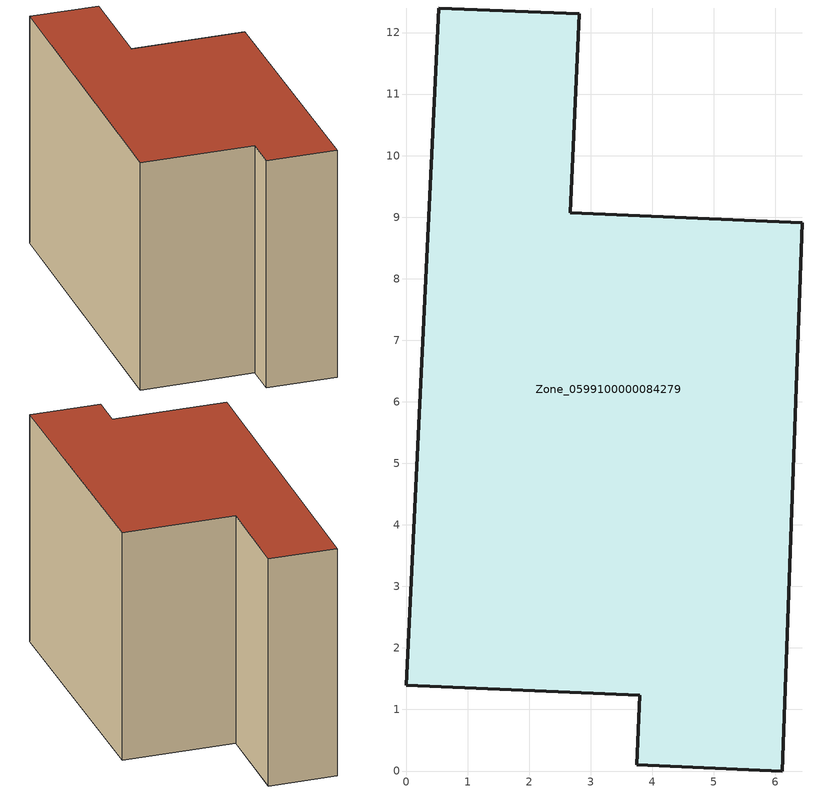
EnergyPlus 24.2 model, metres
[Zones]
Zone_0599100000084279
 floor ground (C_G): 6.44,8.91 6.11,0 3.75,0.1 3.8,1.23 0,1.4 0.53,12.4 2.81,12.3 2.67,9.07 z1.05
 wall outside (C_F): 6.11,0 6.44,8.91 2.67,9.07 2.81,12.3 0.53,12.4 0,1.4 3.8,1.23 3.75,0.1 6.11,0 z1.05:9.03
 roof outside (C_R): 2.67,9.07 2.81,12.3 0.53,12.4 0,1.4 3.8,1.23 3.75,0.1 6.11,0 6.44,8.91 z9.03
[BUILDING]
Pand.0599100000084279: North Axis=0; Terrain=City; Loads Convergence Tolerance Value=0.04; Temperature Convergence Tolerance Value=0.4; Solar Distribution=FullExterior; Maximum Number of Warmup Days=25; Minimum Number of Warmup Days=1
[Site:Location]
Rotterdam.The.Hague.AP_ZH_NLD Design_Conditions: Latitude=51.96; Longitude=4.45; Time Zone=1; Elevation=-4.5
[SITE:GROUNDTEMPERATURE:BUILDINGSURFACE]
18, 18, 18, 18, 18, 18, 18, 18, 18, 18, 18, 18
[MATERIAL] Thermal Absorptance=0.9; Solar Absorptance=0.7; Visible Absorptance=0.7
Name | Roughness | Thickness | Conductivity | Density | Specific Heat
G.TI.1975-1991 | MediumSmooth | 0.15 | 0.288461 | 540 | 1210
F.TI.1975-1991 | Rough | 0.3 | 0.230769 | 1920 | 840
R.TI.1975-1991 | MediumRough | 0.2 | 0.153846 | 1500 | 1000
[CONSTRUCTION]
C_G: G.TI.1975-1991
C_F: F.TI.1975-1991
C_R: R.TI.1975-1991
[ZONE]
Zone_0599100000084279: Type=1; Multiplier=1; Ceiling Height=Autocalculate; Volume=Autocalculate; Floor Area=autocalculate; Part of Total Floor Area=Yes
[ZONEINFILTRATION:DESIGNFLOWRATE]
Infil_Zone_0599100000084279: Zone or ZoneList or Space or SpaceList=Zone_0599100000084279; Schedule=AlwaysOn; Design Flow Rate Calculation Method=Flow/Area; Flow Rate per Floor Area=0.003; Constant Term Coefficient=1; Temperature Term Coefficient=0; Velocity Term Coefficient=0; Velocity Squared Term Coefficient=0
[HVACTEMPLATE:ZONE:IDEALLOADSAIRSYSTEM]
Zone_0599100000084279: Maximum Heating Supply Air Temperature=50; Minimum Cooling Supply Air Temperature=13; Maximum Heating Supply Air Humidity Ratio=0.0156; Minimum Cooling Supply Air Humidity Ratio=0.0077; Heating Limit=NoLimit; Cooling Limit=NoLimit; Dehumidification Control Type=ConstantSensibleHeatRatio; Cooling Sensible Heat Ratio=0.7; Dehumidification Setpoint=60; Humidification Control Type=None; Humidification Setpoint=30; Outdoor Air Method=None; Outdoor Air Flow Rate per Person=0.00944; Outdoor Air Flow Rate per Zone Floor Area=0; Outdoor Air Flow Rate per Zone=0; Demand Controlled Ventilation Type=None; Outdoor Air Economizer Type=NoEconomizer; Heat Recovery Type=None; Sensible Heat Recovery Effectiveness=0.7; Latent Heat Recovery Effectiveness=0.65
[ZONECONTROL:THERMOSTAT]
ThermostatControl_Zone_0599100000084279: Zone or ZoneList=Zone_0599100000084279; Control Type Schedule=DualSetpointControlType; Control 1=Thermostat_Zone_0599100000084279; Temperature Difference Between Cutout And Setpoint=0
[THERMOSTATSETPOINT:DUALSETPOINT]
Thermostat_Zone_0599100000084279: Heating Setpoint Temperature Schedule=HeatingSetpoint_Zone_0599100000084279; Cooling Setpoint Temperature Schedule=CoolingSetpoint_Zone_0599100000084279
[SCHEDULE:COMPACT]
HeatingSetpoint_Zone_0599100000084279: Through: 12/31, For: AllDays, Until: 24:00, 21
CoolingSetpoint_Zone_0599100000084279: Through: 12/31, For: AllDays, Until: 24:00, 24
DualSetpointControlType: Through: 12/31, For: AllDays, Until: 24:00, 4
AlwaysOn: Through: 12/31, For: AllDays, Until: 24:00, 1
